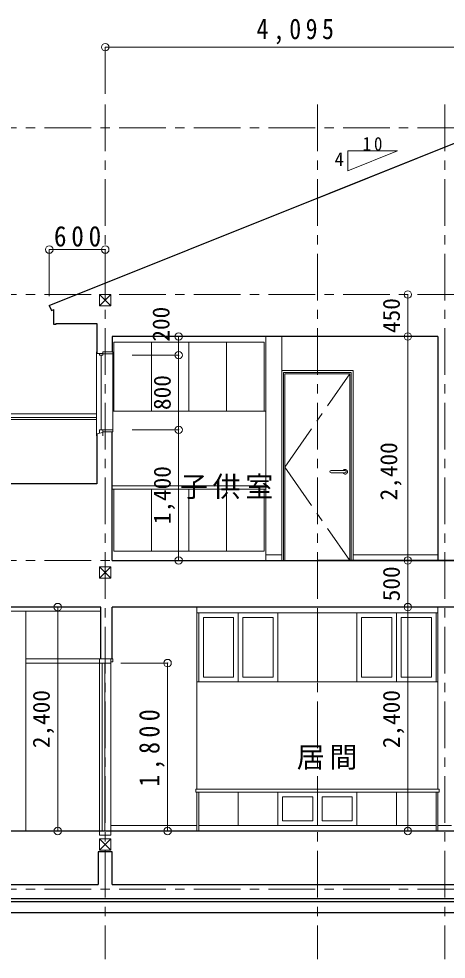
# Model space of a CAD drawing. Units: millimetres on the paper, enlarged 50 times, with parts at other scales. Extents: x -10000 to 10000, y -6925 to 6925.
# Drawn here: x -5677 to -3386, y -2768 to 2272 of the extents above; entities that cross this region are included whole.
import ezdxf
from ezdxf.enums import TextEntityAlignment as Align

# ---------------------------------------------------------------- set-up
doc = ezdxf.new("R2010")
doc.units = ezdxf.units.MM
doc.header["$LTSCALE"] = 50
doc.header["$PDMODE"] = 32
doc.header["$PDSIZE"] = 40
doc.linetypes.add('CHAIN1', pattern=[8, 5, -1, 1, -1])
for name, color, linetype, lineweight in [('0-0_基準線', 1, 'CHAIN1', 9), ('0-1_仕上げ', 7, 'Continuous', 25), ('0-2_躯体', 4, 'Continuous', 9), ('0-3_建具', 3, 'Continuous', 13), ('0-4_造作', 7, 'Continuous', 25), ('0-5_見え掛り', 2, 'Continuous', 13), ('0-D_寸法', 4, 'Continuous', 9), ('1-3_建具', 134, 'Continuous', 9)]:
    doc.layers.add(name, color=color, linetype=linetype, lineweight=lineweight)
doc.styles.add('ＭＳ ゴシック', font='')
doc.styles.get('ＭＳ ゴシック').set_extended_font_data('MS Gothic')

# ---------------------------------------------------------------- blocks, each defined once
blk = doc.blocks.new('ドア1E')
at = {"layer": '1-3_建具'}
for p, q in [((-137.27, 528.86), (-137.27, -488.64)), ((245.23, 528.86), (-137.27, 528.86)), ((-127.27, 518.86), (-127.27, -488.64)), ((235.23, 518.86), (-127.27, 518.86)), ((235.23, -488.64), (235.23, 518.86)), ((-94.77, -7.39), (-19.77, -7.39)), ((-94.77, -19.89), (-19.77, -19.89))]:
    blk.add_line(p, q, dxfattribs=at)
at = {"layer": '1-3_建具', "linetype": 'CHAIN1'}
for q in [(-119.77, 511.36), (-119.77, -488.64)]:
    blk.add_line((227.73, 11.36), q, dxfattribs=at)
at = {"layer": '1-3_建具'}
blk.add_lwpolyline([(-119.77, 511.36), (-119.77, -488.64), (227.73, -488.64), (227.73, 511.36)], close=True, dxfattribs=at)
for centre, radius, start, end in [((-94.77, -13.64), 12.5, 30, 330), ((-94.77, -13.64), 6.25, 90, 270), ((-19.77, -13.64), 6.25, 270, 90)]:
    blk.add_arc(centre, radius, start, end, dxfattribs=at)

msp = doc.modelspace()

# ---------------------------------------------------------------- linework, layer by layer
at = {"layer": '0-0_基準線'}
for p, q in [((-5213.81, 1812.77), (-5213.81, -2768.23)), ((-4076.31, 1812.77), (-4076.31, -2768.23)), ((-3393.81, 1812.77), (-3393.81, -2768.23)), ((-8738.81, 1687.77), (-618.81, 1687.77)), ((-8738.81, 793.77), (-618.81, 793.77)), ((-8738.81, -631.23), (-618.81, -631.23)), ((-8738.81, -2081.23), (-618.81, -2081.23)), ((-8738.81, -2393.23), (-618.81, -2393.23))]:
    msp.add_line(p, q, dxfattribs=at)
at = {"layer": '0-1_仕上げ'}
for p, q in [((-5513.81, 735.7), (-3166.31, 1674.7)), ((-4076.31, 1310.7), (-3166.31, 1674.7)), ((-5513.81, 735.7), (-5502.67, 707.85)), ((-5502.67, 707.85), (-5488.81, 713.39)), ((-5488.81, 634.16), (-5488.81, 713.39)), ((-5478.81, 634.16), (-5488.81, 634.16)), ((-5478.81, 639.16), (-5478.81, 634.16)), ((-5478.81, 639.16), (-5258.81, 639.16)), ((-5258.81, 639.16), (-5258.81, 477.77)), ((-5177.56, 568.77), (-5177.56, 486.27)), ((-3430.06, 568.77), (-5177.56, 568.77)), ((-3430.06, 568.77), (-3430.06, -631.23)), ((-5258.81, 48.2), (-5258.81, -221.45)), ((-5177.56, -631.23), (-1155.06, -631.23)), ((-1155.06, -631.23), (-4076.31, -631.23)), ((-5237.56, -881.23), (-7010.06, -881.23)), ((-5237.56, -1158.73), (-5237.56, -881.23)), ((-5177.56, -1158.73), (-5177.56, -881.23)), ((-1155.06, -881.23), (-5177.56, -881.23)), ((-1148.81, -2081.23), (-7465.06, -2081.23)), ((-1148.81, -2081.23), (-4076.31, -2081.23)), ((-5176.31, -2368.23), (-5176.31, -2193.23)), ((-7451.31, -2368.23), (-5251.31, -2368.23)), ((-5176.31, -2368.23), (-2976.31, -2368.23)), ((-7295.42, -2443.23), (-1312.19, -2443.23)), ((-7291.41, -2458.23), (-1316.21, -2458.23)), ((-7275.33, -2518.23), (-1332.29, -2518.23))]:
    msp.add_line(p, q, dxfattribs=at)
for points in [[(-5177.56, -631.23), (-5177.56, -205.05), (-5177.56, 58.77)], [(-5176.31, -2193.23), (-5251.31, -2193.23), (-5251.31, -2368.23)]]:
    msp.add_lwpolyline(points, dxfattribs=at)
at = {"layer": '0-2_躯体'}
for p, q in [((-5243.81, 793.77), (-5183.81, 733.77)), ((-5243.81, 733.77), (-5183.81, 793.77)), ((-5183.81, -666.23), (-5243.81, -726.23)), ((-5183.81, -726.23), (-5243.81, -666.23)), ((-5183.81, -2123.23), (-5243.81, -2183.23)), ((-5183.81, -2183.23), (-5243.81, -2123.23))]:
    msp.add_line(p, q, dxfattribs=at)
at = {"layer": '0-2_躯体', "color": 3, "lineweight": 13}
for p, q in [((-5183.81, -2183.23), (-5183.81, -2123.23)), ((-5243.81, -2183.23), (-5183.81, -2183.23))]:
    msp.add_line(p, q, dxfattribs=at)
at = {"layer": '0-2_躯体'}
for points in [[(-5183.81, 733.77), (-5243.81, 733.77), (-5243.81, 793.77), (-5183.81, 793.77)], [(-5243.81, -726.23), (-5183.81, -726.23), (-5183.81, -666.23), (-5243.81, -666.23)], [(-5243.81, -2183.23), (-5183.81, -2183.23), (-5183.81, -2123.23), (-5243.81, -2123.23)]]:
    msp.add_lwpolyline(points, close=True, dxfattribs=at)
at = {"layer": '0-2_躯体', "color": 3, "lineweight": 13}
msp.add_lwpolyline([(-5183.81, -2123.23), (-5243.81, -2123.23), (-5243.81, -2183.23)], dxfattribs=at)
at = {"layer": '0-3_建具'}
for p, q in [((-5261.31, 468.77), (-5261.31, 486.27)), ((-5226.31, 477.77), (-5261.31, 477.77)), ((-5235.81, 68.77), (-5235.81, 468.77)), ((-5226.31, 486.27), (-5172.56, 486.27)), ((-5226.31, 468.77), (-5226.31, 486.27)), ((-5172.56, 476.27), (-5226.31, 476.27)), ((-5172.56, 486.27), (-5172.56, 476.27)), ((-5226.31, 68.77), (-5226.31, 36.27)), ((-5243.81, -1158.73), (-5243.81, -1181.23)), ((-5243.81, -1181.23), (-5183.81, -1181.23)), ((-5230.31, -2081.23), (-5230.31, -1181.23)), ((-5215.31, -2081.23), (-5215.31, -1181.23)), ((-5243.81, -2103.73), (-5183.81, -2103.73))]:
    msp.add_line(p, q, dxfattribs=at)
at = {"layer": '0-3_建具', "color": 134, "lineweight": 9}
for p, q in [((-5261.31, 468.77), (-5261.31, 47.77)), ((-5172.56, 476.27), (-5172.56, 68.77))]:
    msp.add_line(p, q, dxfattribs=at)
at = {"layer": '0-3_建具', "color": 2}
for p, q in [((-5243.81, -2081.23), (-5243.81, -1181.23)), ((-5183.81, -2081.23), (-5183.81, -1181.23))]:
    msp.add_line(p, q, dxfattribs=at)
at = {"layer": '0-3_建具', "color": 4, "lineweight": 9}
msp.add_line((-5128.82, -2051.23), (-4789.45, -2051.23), dxfattribs=at)
at = {"layer": '0-3_建具'}
for points in [[(-5226.31, 468.77), (-5243.81, 468.77), (-5243.81, 477.77)], [(-5226.31, 53.77), (-5261.31, 47.77), (-5261.31, 36.27)], [(-5226.31, 68.77), (-5243.81, 68.77), (-5243.81, 50.77)], [(-5226.31, 68.77), (-5172.56, 68.77), (-5172.56, 58.77), (-5226.31, 58.77)], [(-5183.81, -1181.23), (-5183.81, -1158.73), (-5243.81, -1158.73)], [(-5183.81, -2103.73), (-5183.81, -2081.23), (-5243.81, -2081.23), (-5243.81, -2103.73)]]:
    msp.add_lwpolyline(points, dxfattribs=at)
msp.add_lwpolyline([(-5183.81, -1158.73), (-5172.56, -1158.73), (-5172.56, -1173.73), (-5183.81, -1173.73)], close=True, dxfattribs=at)
at = {"layer": '0-4_造作', "color": 3, "lineweight": 13}
for p, q in [((-5177.56, 568.77), (-5168.56, 568.77)), ((-3434.56, -601.23), (-3430.06, -601.23)), ((-3430.06, -631.23), (-3434.56, -631.23))]:
    msp.add_line(p, q, dxfattribs=at)
at = {"layer": '0-5_見え掛り', "color": 6, "lineweight": 9}
for p, q in [((-3912.95, 1563.82), (-3912.95, 1457.05)), ((-3912.95, 1563.82), (-3646.28, 1563.82)), ((-3646.25, 1563.73), (-3912.95, 1457.05))]:
    msp.add_line(p, q, dxfattribs=at)
at = {"layer": '0-5_見え掛り', "color": 4, "lineweight": 9}
for p, q in [((-3591.58, 568.77), (-3591.58, 793.77)), ((-4820.3, 568.77), (-5070.3, 568.77)), ((-4820.3, 568.77), (-4820.3, 468.77)), ((-3591.58, -631.23), (-3591.58, 568.77)), ((-4820.3, 468.77), (-5070.3, 468.77)), ((-3591.58, -881.23), (-3591.58, -631.23)), ((-5468.7, -2081.23), (-5468.7, -881.23)), ((-3591.58, -2081.23), (-3591.58, -881.23))]:
    msp.add_line(p, q, dxfattribs=at)
at = {"layer": '0-5_見え掛り'}
for p, q in [((-4352.23, -631.23), (-4352.23, 568.77)), ((-4267.56, 568.77), (-4267.56, -631.23)), ((-5167.56, 538.77), (-5167.56, 168.77)), ((-4362.23, 538.77), (-5167.56, 538.77)), ((-4966.23, 538.77), (-4966.23, 168.77)), ((-4764.9, 538.77), (-4764.9, 168.77)), ((-4563.56, 538.77), (-4563.56, 168.77)), ((-4362.23, 538.77), (-4362.23, 168.77)), ((-5261.31, 154.22), (-7788.81, 154.22)), ((-4352.23, 168.77), (-5172.56, 168.77)), ((-5261.31, 134.72), (-7788.81, 134.72)), ((-5261.31, 124.66), (-6124.01, 124.66)), ((-5177.56, -231.23), (-4352.23, -231.23)), ((-5177.56, -248.73), (-4352.23, -248.73)), ((-5167.56, -581.23), (-5167.56, -248.73)), ((-4966.23, -581.23), (-4966.23, -248.73)), ((-4764.9, -581.23), (-4764.9, -248.73)), ((-4563.56, -581.23), (-4563.56, -248.73)), ((-4362.23, -581.23), (-4362.23, -248.73)), ((-5167.56, -581.23), (-4362.23, -581.23)), ((-4267.56, -601.23), (-4352.23, -601.23)), ((-3885.06, -601.23), (-3430.06, -601.23)), ((-5237.56, -903.73), (-7010.06, -903.73)), ((-5638.81, -903.73), (-5638.81, -2081.23)), ((-4722.56, -881.23), (-4722.56, -1856.23)), ((-3430.06, -881.23), (-3430.06, -1856.23)), ((-4076.31, -911.23), (-4722.56, -911.23)), ((-4712.56, -1281.23), (-4712.56, -911.23)), ((-4525.48, -936.23), (-4687.56, -936.23)), ((-4687.56, -1256.23), (-4687.56, -936.23)), ((-4525.48, -1256.23), (-4525.48, -936.23)), ((-4500.48, -1281.23), (-4500.48, -911.23)), ((-4313.39, -936.23), (-4475.48, -936.23)), ((-4475.48, -1256.23), (-4475.48, -936.23)), ((-4313.39, -1256.23), (-4313.39, -936.23)), ((-4288.39, -1281.23), (-4288.39, -911.23)), ((-4076.31, -1281.23), (-4076.31, -911.23)), ((-4076.31, -911.23), (-3430.06, -911.23)), ((-4076.31, -1281.23), (-4076.31, -911.23)), ((-3864.23, -1281.23), (-3864.23, -911.23)), ((-3839.23, -936.23), (-3677.14, -936.23)), ((-3839.23, -1256.23), (-3839.23, -936.23)), ((-3677.14, -1256.23), (-3677.14, -936.23)), ((-3652.14, -1281.23), (-3652.14, -911.23)), ((-3627.14, -936.23), (-3465.06, -936.23)), ((-3627.14, -1256.23), (-3627.14, -936.23)), ((-3465.06, -1256.23), (-3465.06, -936.23)), ((-3440.06, -1281.23), (-3440.06, -911.23)), ((-5638.81, -1158.73), (-5237.56, -1158.73)), ((-5638.81, -1181.23), (-5237.56, -1181.23)), ((-4525.48, -1256.23), (-4687.56, -1256.23)), ((-4313.39, -1256.23), (-4475.48, -1256.23)), ((-3839.23, -1256.23), (-3677.14, -1256.23)), ((-3627.14, -1256.23), (-3465.06, -1256.23)), ((-4076.31, -1281.23), (-4722.56, -1281.23)), ((-4076.31, -1281.23), (-3430.06, -1281.23)), ((-4728.81, -1856.23), (-4728.81, -1873.73)), ((-4076.31, -1856.23), (-4728.81, -1856.23)), ((-4076.31, -1856.23), (-3423.81, -1856.23)), ((-3423.81, -1856.23), (-3423.81, -1873.73)), ((-4076.31, -1873.73), (-4728.81, -1873.73)), ((-4722.56, -1873.73), (-4722.56, -2081.23)), ((-4712.56, -1873.73), (-4712.56, -2081.23)), ((-4500.48, -1873.73), (-4500.48, -2051.23)), ((-4288.39, -1873.73), (-4288.39, -2051.23)), ((-4263.39, -1898.73), (-4263.39, -2026.23)), ((-4101.31, -1898.73), (-4263.39, -1898.73)), ((-4101.31, -1898.73), (-4101.31, -2026.23)), ((-4076.31, -1873.73), (-4076.31, -2051.23)), ((-4076.31, -1873.73), (-3423.81, -1873.73)), ((-4076.31, -1873.73), (-4076.31, -2051.23)), ((-4051.31, -1898.73), (-3889.23, -1898.73)), ((-4051.31, -1898.73), (-4051.31, -2026.23)), ((-3889.23, -1898.73), (-3889.23, -2026.23)), ((-3864.23, -1873.73), (-3864.23, -2051.23)), ((-3652.14, -1873.73), (-3652.14, -2051.23)), ((-3440.06, -1873.73), (-3440.06, -2081.23)), ((-3430.06, -1873.73), (-3430.06, -2081.23)), ((-5183.81, -2051.23), (-4722.56, -2051.23)), ((-4076.31, -2051.23), (-4712.56, -2051.23)), ((-4101.31, -2026.23), (-4263.39, -2026.23)), ((-4076.31, -2051.23), (-3440.06, -2051.23)), ((-4051.31, -2026.23), (-3889.23, -2026.23)), ((-3430.06, -2051.23), (-3357.56, -2051.23)), ((-4076.31, -2081.23), (-4722.56, -2081.23)), ((-4076.31, -2081.23), (-3430.06, -2081.23))]:
    msp.add_line(p, q, dxfattribs=at)
at = {"layer": '0-5_見え掛り', "color": 7, "lineweight": 25}
msp.add_line((-5258.81, -221.45), (-7788.81, -221.45), dxfattribs=at)
at = {"layer": '0-5_見え掛り', "color": 4}
for p in [(-3591.58, 793.77), (-4820.3, 568.77), (-3591.58, 568.77), (-4820.3, 468.77), (-3591.58, -631.23), (-5468.7, -881.23), (-3591.58, -881.23), (-5468.7, -2081.23), (-3591.58, -2081.23)]:
    msp.add_point(p, dxfattribs=at)
at = {"layer": '0-D_寸法'}
for p, q in [((-5213.81, 2119.49), (-5213.81, 1869.49)), ((-5213.81, 2119.49), (-3166.31, 2119.49)), ((-5513.81, 1034.73), (-5513.81, 784.73)), ((-5513.81, 1034.73), (-5213.81, 1034.73)), ((-5213.81, 1034.73), (-5213.81, 784.73)), ((-4820.3, 468.77), (-5070.3, 468.77)), ((-4820.3, 68.77), (-4820.3, 468.77)), ((-4820.3, 68.77), (-5070.3, 68.77)), ((-4820.3, -631.23), (-4820.3, 68.77)), ((-4820.3, -631.23), (-5070.3, -631.23)), ((-4879.67, -1181.23), (-5129.67, -1181.23)), ((-4879.67, -2081.23), (-4879.67, -1181.23)), ((-4879.67, -2081.23), (-5129.67, -2081.23))]:
    msp.add_line(p, q, dxfattribs=at)
for p in [(-5213.81, 2119.49), (-5513.81, 1034.73), (-5213.81, 1034.73), (-4820.3, 468.77), (-4820.3, 68.77), (-4820.3, -631.23), (-4879.67, -1181.23), (-4879.67, -2081.23)]:
    msp.add_point(p, dxfattribs=at)

# ---------------------------------------------------------------- block references
at = {"layer": '0-3_建具', "xscale": -1}
msp.add_blockref('ドア1E', (-4022.33, -142.59), dxfattribs=at)

# ---------------------------------------------------------------- texts
at = {"layer": '0-5_見え掛り', "color": 7, "style": 'ＭＳ ゴシック'}
msp.add_text('4', height=73.31, dxfattribs=at).set_placement((-3984.1, 1460.43), align=Align.BOTTOM_LEFT)
at = {"layer": '0-5_見え掛り', "color": 4, "style": 'ＭＳ ゴシック'}
for s, p in [('450', (-3606.58, 587.52)), ('200', (-4841.77, 541.33)), ('2,400', (-3620.67, -309.59)), ('500', (-3606.58, -849.98)), ('2,400', (-5483.7, -1637.48)), ('2,400', (-3606.58, -1637.48))]:
    msp.add_text(s, height=91.64, rotation=90, dxfattribs=at).set_placement(p, align=Align.BOTTOM_LEFT)
at = {"layer": '0-5_見え掛り', "color": 7, "attachment_point": 7, "style": 'ＭＳ ゴシック'}
for s, insert, char_height in [('\\T1.36;\\W0.9;10', (-3833.78, 1563.82), 73.31), ('\\T1.17;子供室', (-4813.65, -302.93), 110), ('\\T1.17;居間', (-4187.56, -1752.93), 110)]:
    msp.add_mtext(s, dxfattribs=dict(at, insert=insert, char_height=char_height))
at = {"layer": '0-D_寸法', "style": 'ＭＳ ゴシック'}
for s, p in [('800', (-4835.3, 175.02)), ('1,400', (-4835.3, -437.48))]:
    msp.add_text(s, height=91.64, rotation=90, dxfattribs=at).set_placement(p, align=Align.BOTTOM_LEFT)
at = {"layer": '0-D_寸法', "color": 7, "char_height": 110, "attachment_point": 7, "style": 'ＭＳ ゴシック'}
for s, insert in [('\\T1.38;\\W0.85;4,095', (-4402.56, 2134.49)), ('\\T1.38;\\W0.9;600', (-5488.81, 1049.73))]:
    msp.add_mtext(s, dxfattribs=dict(at, insert=insert))
at = {"layer": '0-D_寸法', "color": 7, "insert": (-4894.67, -1843.73), "char_height": 110, "attachment_point": 7, "rotation": 90, "style": 'ＭＳ ゴシック'}
msp.add_mtext('\\T1.38;\\W0.85;1,800', dxfattribs=at)

doc.saveas('drawing.dxf')
